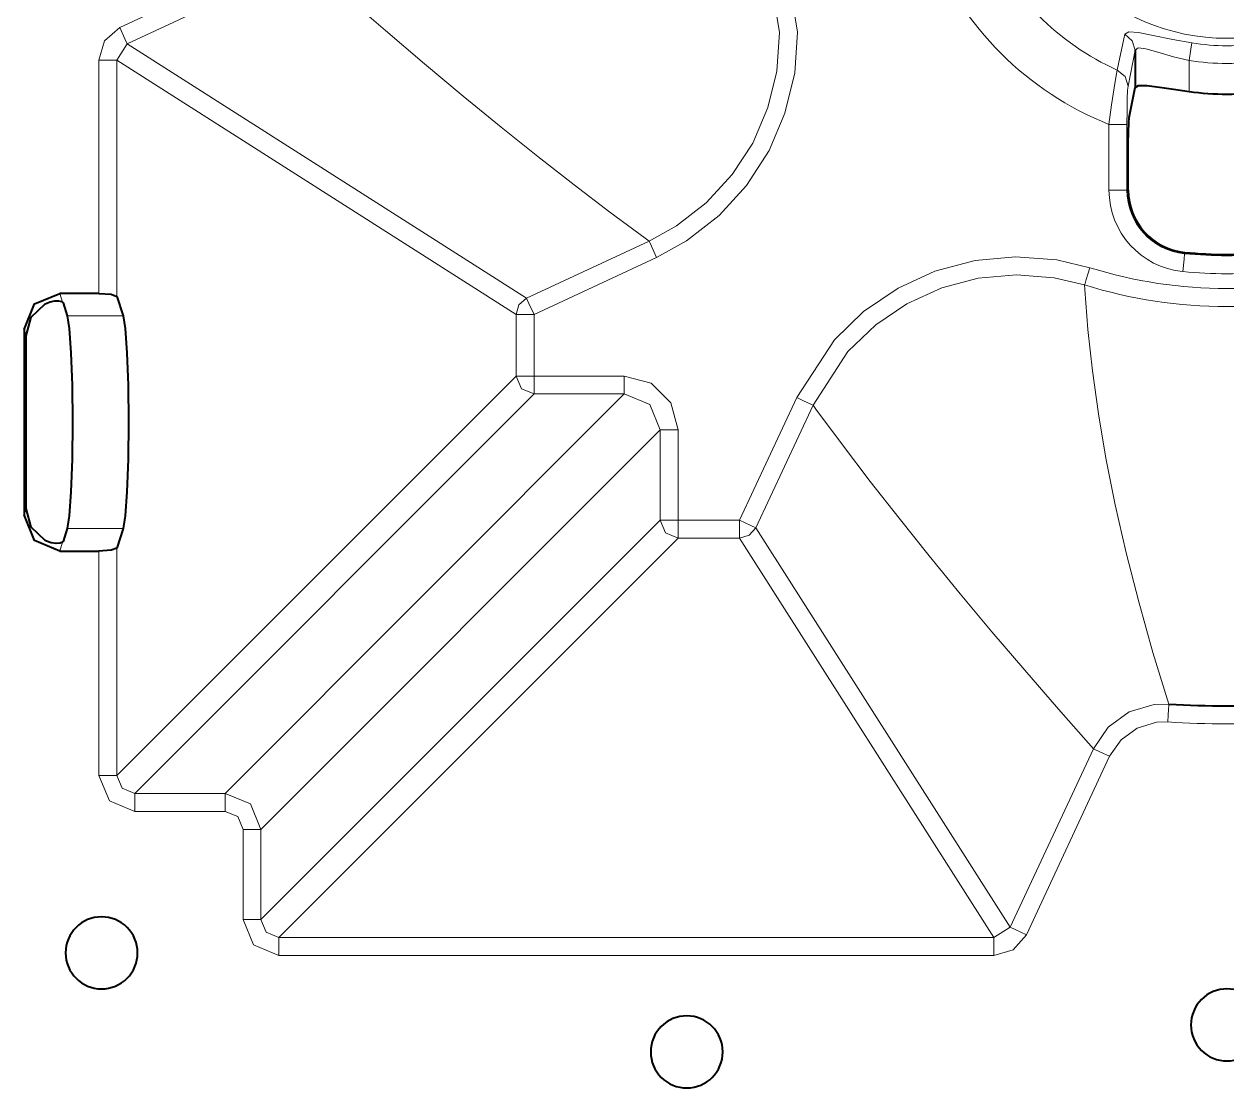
# Model space of a CAD drawing. Header units: millimetres. Extents: x 0 to 2941, y -405 to 1422.
# Drawn here: x 1132.3 to 1199.1, y 555.7 to 614.8 of the extents above; entities that cross this region are included whole.
import ezdxf

# ---------------------------------------------------------------- set-up
doc = ezdxf.new("R2010")
doc.units = ezdxf.units.MM
doc.layers.add('FINE', color=9, linetype='Continuous')
doc.layers.add('OUTLINE', color=7, linetype='Continuous')

msp = doc.modelspace()

# ---------------------------------------------------------------- linework, layer by layer
at = {"layer": 'FINE', "lineweight": 9}
for p, q in [((1137.996, 613.654), (1147.9, 618.272)), ((1137.42, 612.749), (1137.996, 613.654)), ((1160.168, 599.529), (1137.996, 613.654)), ((1193.965, 613.305), (1193.573, 611.299)), ((1136.422, 612.749), (1136.422, 599.8)), ((1137.42, 599.634), (1137.42, 612.749)), ((1196.964, 611.015), (1196.964, 612.734)), ((1192.516, 605.539), (1192.516, 609.185)), ((1193.515, 609.185), (1193.515, 605.539)), ((1193.586, 605.539), (1193.515, 605.539)), ((1160.168, 599.529), (1166.972, 602.702)), ((1166.972, 602.702), (1166.757, 602.859)), ((1196.716, 602.006), (1196.723, 602.076)), ((1167.394, 601.797), (1160.59, 598.624)), ((1191.163, 600.27), (1191.178, 600.021)), ((1134.245, 599.8), (1134.402, 599.316)), ((1159.592, 595.214), (1159.592, 598.624)), ((1134.665, 598.559), (1137.771, 598.559)), ((1132.376, 597.437), (1132.262, 597.79)), ((1159.592, 595.214), (1137.42, 573.042)), ((1138.418, 572.044), (1160.59, 594.216)), ((1165.595, 594.216), (1143.423, 572.044)), ((1165.595, 594.216), (1160.59, 594.216)), ((1176.078, 593.596), (1172.905, 586.792)), ((1176.235, 593.381), (1176.078, 593.596)), ((1145.42, 570.047), (1167.592, 592.219)), ((1167.592, 587.214), (1167.592, 592.219)), ((1132.262, 587.51), (1132.376, 587.863)), ((1137.771, 586.741), (1134.665, 586.741)), ((1187.03, 564.62), (1172.905, 586.792)), ((1134.402, 585.984), (1134.245, 585.499)), ((1172, 586.216), (1168.59, 586.216)), ((1137.42, 573.042), (1137.42, 585.666)), ((1191.648, 574.524), (1187.03, 564.62)), ((1187.935, 564.198), (1192.553, 574.102)), ((1143.423, 572.044), (1138.418, 572.044)), ((1138.418, 571.046), (1143.423, 571.046)), ((1145.42, 565.042), (1145.42, 570.047)), ((1187.03, 564.62), (1186.126, 564.044)), ((1186.126, 564.044), (1146.418, 564.044)), ((1146.418, 563.046), (1186.126, 563.046))]:
    msp.add_line(p, q, dxfattribs=at)
msp.add_lwpolyline([(1187.339, 625.69, 0.414211), (1199.067, 613.963, 0.414218), (1210.794, 625.69, 0.414214), (1199.067, 637.418), (1197.484, 637.31), (1195.964, 636.996), (1194.52, 636.49), (1193.167, 635.807), (1191.919, 634.961), (1190.79, 633.967), (1189.796, 632.838), (1188.95, 631.59), (1188.267, 630.237), (1187.761, 628.793), (1187.447, 627.273)], format="xyb", close=True, dxfattribs=at)
for points in [[(1149.385, 628.981, 0.033078), (1149.385, 622.4), (1149.271, 621.293), (1148.797, 620.286), (1148.016, 619.493), (1147.478, 619.177), (1137.575, 614.559)], [(1187.564, 620.025), (1187.214, 619.95), (1185.82, 619.655), (1185.573, 619.602, 0.182786), (1192.979, 612.197)], [(1182.561, 619.14, 0.206656), (1192.516, 609.185)], [(1197.121, 613.706, 0.080638), (1201.012, 613.706)], [(1196.964, 612.734, 0.080596), (1201.17, 612.734)], [(1192.516, 605.539, 0.385532), (1196.617, 601.011)], [(1193.515, 605.539, 0.385539), (1196.716, 602.005)], [(1196.716, 602.006, 0.049515), (1201.417, 602.006)], [(1175.173, 594.018), (1177.27, 597.23), (1178.889, 598.791), (1180.801, 600.094), (1182.845, 601.03), (1185.08, 601.627), (1187.317, 601.834), (1189.623, 601.657), (1191.46, 601.224, 0.151867), (1206.674, 601.224)], [(1196.617, 601.011, 0.049474), (1201.516, 601.011)], [(1191.163, 600.27, 0.151872), (1206.97, 600.27)], [(1195.776, 576.009, 0.03306), (1202.357, 576.009), (1203.464, 575.895), (1204.471, 575.421), (1205.264, 574.64), (1205.58, 574.102), (1210.198, 564.198)]]:
    msp.add_lwpolyline(points, format="xyb", dxfattribs=at)
for points in [[(1147.9, 618.272), (1150.132, 616.3), (1152.335, 614.389), (1154.506, 612.541), (1156.647, 610.755), (1158.758, 609.031), (1160.802, 607.398), (1162.816, 605.825), (1164.802, 604.312), (1166.757, 602.859)], [(1174.6, 618.083), (1175.208, 614.296), (1175.06, 612.052), (1174.522, 609.801), (1173.639, 607.734), (1172.386, 605.79), (1170.869, 604.131), (1169.044, 602.712), (1167.394, 601.797)], [(1166.972, 602.702), (1168.501, 603.549), (1170.147, 604.823), (1171.597, 606.4), (1172.729, 608.147), (1173.575, 610.116), (1174.064, 612.14), (1174.211, 614.279), (1173.646, 617.787)], [(1137.575, 614.559), (1136.734, 613.822), (1136.422, 612.749)], [(1137.575, 614.559), (1137.865, 613.937), (1137.996, 613.654)], [(1192.979, 612.197), (1193.052, 612.545), (1193.348, 613.94), (1193.401, 614.188)], [(1193.401, 614.188), (1193.618, 614.317), (1194.157, 614.279), (1194.974, 614.122), (1196.063, 613.896), (1197.121, 613.706)], [(1193.401, 614.188), (1193.811, 613.825), (1193.965, 613.305)], [(1196.964, 612.734), (1196.106, 612.942), (1195.225, 613.193), (1194.567, 613.375), (1194.135, 613.429), (1193.965, 613.305)], [(1197.121, 613.706), (1197.067, 613.368), (1196.964, 612.734)], [(1136.422, 612.749), (1137.108, 612.749), (1137.42, 612.749)], [(1137.42, 612.749), (1159.592, 598.624), (1159.749, 599.16), (1160.168, 599.529)], [(1192.516, 609.185), (1192.655, 610.266), (1192.797, 611.22), (1192.913, 611.894), (1192.979, 612.197)], [(1192.979, 612.197), (1193.41, 611.834), (1193.573, 611.299)], [(1193.573, 611.299), (1193.553, 611.087), (1193.533, 610.612), (1193.52, 609.941), (1193.515, 609.185)], [(1192.516, 609.185), (1193.211, 609.185), (1193.515, 609.185)], [(1193.515, 605.539), (1193.211, 605.539), (1192.516, 605.539)], [(1167.394, 601.797), (1167.238, 602.132), (1167.104, 602.419), (1167.011, 602.619), (1166.972, 602.702)], [(1196.716, 602.006), (1196.686, 601.702), (1196.617, 601.011)], [(1191.163, 600.271), (1189.462, 600.672), (1187.387, 600.836), (1185.254, 600.644), (1183.241, 600.112), (1181.291, 599.225), (1179.567, 598.055), (1178.02, 596.572), (1176.078, 593.596)], [(1191.46, 601.224), (1191.35, 600.871), (1191.256, 600.568), (1191.19, 600.358), (1191.163, 600.27)], [(1195.842, 577.005), (1194.958, 579.873), (1194.166, 582.675), (1193.468, 585.406), (1192.862, 588.066), (1192.348, 590.65), (1191.93, 593.112), (1191.597, 595.497), (1191.347, 597.801), (1191.178, 600.021)], [(1160.59, 598.624), (1160.3, 599.246), (1160.168, 599.529)], [(1160.59, 598.624), (1159.904, 598.624), (1159.592, 598.624)], [(1160.59, 598.624), (1160.59, 595.214), (1165.595, 595.214), (1167.094, 594.813), (1168.189, 593.717), (1168.59, 592.219)], [(1160.59, 595.214), (1159.904, 595.214), (1159.592, 595.214)], [(1160.59, 594.216), (1159.885, 594.509), (1159.592, 595.214)], [(1160.59, 595.214), (1160.59, 594.528), (1160.59, 594.216)], [(1165.595, 595.214), (1165.595, 594.528), (1165.595, 594.216)], [(1167.592, 592.219), (1167.009, 593.633), (1165.595, 594.216)], [(1168.59, 592.219), (1168.59, 587.214), (1172, 587.214), (1175.173, 594.018)], [(1175.173, 594.018), (1175.508, 593.862), (1175.795, 593.728), (1175.995, 593.635), (1176.078, 593.596)], [(1176.235, 593.381), (1177.715, 591.39), (1179.258, 589.367), (1180.862, 587.315), (1182.528, 585.232), (1184.257, 583.119), (1186.015, 581.014), (1187.833, 578.88), (1189.711, 576.717), (1191.648, 574.524)], [(1168.59, 592.219), (1167.904, 592.219), (1167.592, 592.219)], [(1146.418, 564.044), (1168.59, 586.216), (1167.886, 586.509), (1167.592, 587.214), (1145.42, 565.042)], [(1168.59, 587.214), (1167.904, 587.214), (1167.592, 587.214)], [(1168.59, 587.214), (1168.59, 586.528), (1168.59, 586.216)], [(1172, 587.214), (1172, 586.528), (1172, 586.216)], [(1172, 587.214), (1172.623, 586.924), (1172.905, 586.792)], [(1172.905, 586.792), (1172.537, 586.373), (1172, 586.216), (1186.126, 564.044)], [(1136.422, 585.499), (1136.422, 573.042), (1137.006, 571.63), (1138.418, 571.046)], [(1195.842, 577.005), (1195.031, 576.982), (1193.644, 576.566), (1192.472, 575.715), (1191.648, 574.524)], [(1195.776, 576.009), (1195.801, 576.377), (1195.822, 576.693), (1195.836, 576.913), (1195.842, 577.005)], [(1192.553, 574.102), (1193.186, 575.018), (1194.087, 575.672), (1195.153, 575.991), (1195.776, 576.009)], [(1192.553, 574.102), (1192.218, 574.258), (1191.931, 574.392), (1191.732, 574.485), (1191.648, 574.524)], [(1136.422, 573.042), (1137.108, 573.042), (1137.42, 573.042)], [(1138.418, 572.044), (1137.711, 572.335), (1137.42, 573.042)], [(1138.418, 571.046), (1138.418, 571.732), (1138.418, 572.044)], [(1143.423, 571.046), (1143.423, 571.732), (1143.423, 572.044)], [(1145.42, 570.047), (1144.834, 571.458), (1143.423, 572.044)], [(1143.423, 571.046), (1144.129, 570.753), (1144.422, 570.047)], [(1144.422, 570.047), (1145.108, 570.047), (1145.42, 570.047)], [(1144.422, 570.047), (1144.422, 565.042), (1145.006, 563.63), (1146.418, 563.046)], [(1144.422, 565.042), (1145.108, 565.042), (1145.42, 565.042)], [(1146.418, 564.044), (1145.711, 564.335), (1145.42, 565.042)], [(1187.935, 564.198), (1187.313, 564.489), (1187.03, 564.62)], [(1146.418, 563.046), (1146.418, 563.732), (1146.418, 564.044)], [(1186.126, 563.046), (1187.198, 563.358), (1187.935, 564.198)], [(1186.126, 563.046), (1186.126, 563.732), (1186.126, 564.044)]]:
    msp.add_lwpolyline(points, dxfattribs=at)
at = {"layer": 'OUTLINE', "lineweight": 40}
for p, q in [((1193.965, 613.305), (1193.965, 611.227)), ((1193.615, 609.478), (1193.965, 611.227)), ((1193.586, 605.539), (1193.586, 608.451)), ((1136.422, 599.8), (1134.245, 599.8)), ((1134.402, 599.316), (1134.432, 599.281)), ((1137.42, 599.634), (1137.771, 598.559)), ((1132.262, 597.79), (1132.262, 587.51)), ((1134.665, 586.741), (1134.432, 586.018)), ((1137.771, 586.741), (1137.42, 585.666)), ((1134.432, 586.018), (1134.402, 585.984)), ((1134.245, 585.499), (1136.422, 585.499))]:
    msp.add_line(p, q, dxfattribs=at)
for points in [[(1193.965, 611.227), (1194.149, 611.338), (1194.618, 611.339), (1195.323, 611.256), (1196.223, 611.124), (1196.964, 611.015)], [(1193.615, 609.478), (1193.605, 609.369), (1193.596, 609.165), (1193.589, 608.884), (1193.587, 608.545), (1193.586, 608.451)], [(1132.262, 597.79), (1132.842, 599.213), (1134.245, 599.8)], [(1133.434, 599.217), (1133.703, 599.328), (1133.968, 599.38), (1134.182, 599.379), (1134.344, 599.344), (1134.402, 599.316)], [(1134.432, 599.281), (1134.665, 598.559), (1134.776, 597.846), (1134.867, 596.507), (1134.926, 594.702), (1134.947, 592.65), (1134.926, 590.598), (1134.867, 588.793), (1134.776, 587.454), (1134.665, 586.741)], [(1136.422, 599.8), (1137.108, 599.752), (1137.42, 599.634)], [(1132.376, 587.863), (1132.376, 597.437), (1132.661, 598.478), (1133.434, 599.217)], [(1137.771, 598.559), (1137.884, 597.846), (1137.976, 596.507), (1138.036, 594.702), (1138.057, 592.65), (1138.036, 590.598), (1137.976, 588.793), (1137.884, 587.454), (1137.771, 586.741)], [(1134.245, 585.499), (1132.842, 586.087), (1132.262, 587.51)], [(1133.434, 586.083), (1132.661, 586.822), (1132.376, 587.863)], [(1134.402, 585.984), (1134.268, 585.934), (1134.041, 585.916), (1133.768, 585.954), (1133.506, 586.047), (1133.434, 586.083)], [(1137.42, 585.666), (1137.108, 585.548), (1136.422, 585.499)]]:
    msp.add_lwpolyline(points, dxfattribs=at)
for points in [[(1196.964, 611.015, 0.071324), (1201.17, 611.015), (1202.17, 611.163), (1203.059, 611.29), (1203.727, 611.351), (1204.096, 611.306), (1204.168, 611.227)], [(1193.587, 605.539, 0.385528), (1196.723, 602.076)], [(1196.723, 602.076, 0.049497), (1201.41, 602.076)], [(1195.842, 577.005, 0.033096), (1202.291, 577.005)]]:
    msp.add_lwpolyline(points, format="xyb", dxfattribs=at)
for points in [[(1134.567, 563.19, 0.414201), (1136.567, 561.19, 0.414226), (1138.567, 563.19, 0.414226), (1136.567, 565.19, 0.414201)], [(1197.067, 559.19, 0.414226), (1199.067, 557.19, 0.414201), (1201.067, 559.19, 0.414201), (1199.067, 561.19, 0.414226)], [(1167.067, 557.691, 0.414239), (1169.067, 555.691, 0.414201), (1171.067, 557.691, 0.414201), (1169.067, 559.691, 0.414214)]]:
    msp.add_lwpolyline(points, format="xyb", close=True, dxfattribs=at)

doc.saveas('drawing.dxf')
